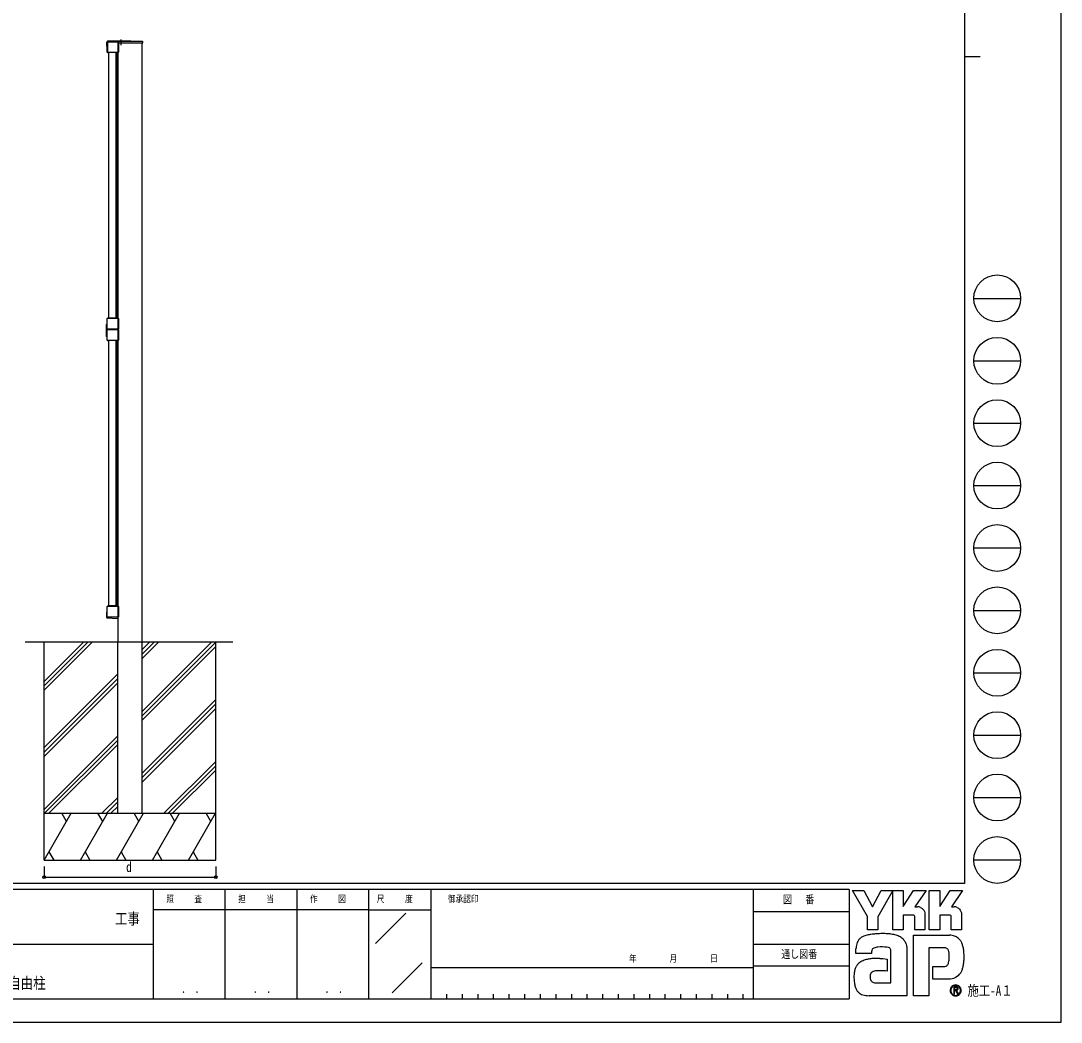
# Model space of a CAD drawing. Units: millimetres, scale not verified. Extents: x -4205 to 4205, y -2970 to 2970.
# Drawn here: x 871 to 4205, y -2970 to 240 of the extents above; entities that cross this region are included whole.
import ezdxf
from ezdxf.enums import TextEntityAlignment as Align

# ---------------------------------------------------------------- set-up
doc = ezdxf.new("R2010")
doc.units = ezdxf.units.MM
doc.header["$LTSCALE"] = 16
for name, color, linetype in [('0-2_USER1', 3, 'Continuous'), ('0-3_YKK_12', 2, 'Continuous'), ('0-4_YKK_A1', 4, 'Continuous'), ('0-5_YKK_D', 6, 'Continuous'), ('0-6_YKK_ZWAK', 7, 'Continuous')]:
    doc.layers.add(name, color=color, linetype=linetype)
doc.styles.add('ＭＳ ゴシック', font='')
doc.styles.get('ＭＳ ゴシック').set_extended_font_data('MS Gothic')

msp = doc.modelspace()

# ---------------------------------------------------------------- linework, layer by layer
at = {"layer": '0-3_YKK_12'}
msp.add_line((1191.16, 180.27), (1191.16, 161.49), dxfattribs=at)
at = {"layer": '0-4_YKK_A1'}
for p, q in [((1146.91, 143.03), (1146.66, 171.32)), ((1146.93, 138.68), (1146.93, 172.18)), ((1147.95, 138.54), (1147.67, 171.03)), ((1147.91, 173.16), (1182.41, 173.16)), ((1149.16, 172.05), (1182.66, 172.05)), ((1149.45, 138.55), (1149.16, 172.05)), ((1222.16, 174.55), (1149.86, 174.55)), ((1259.66, 173.55), (1150.17, 173.55)), ((1185.66, 169.05), (1181.16, 173.55)), ((1181.16, 172.05), (1181.16, -1750.45)), ((1183.39, 172.18), (1183.39, 138.68)), ((1185.66, 169.05), (1261.16, 169.05)), ((1259.16, -1750.45), (1259.16, 169.05)), ((1261.16, 169.05), (1261.16, 172.05)), ((1148.13, 137.7), (1147.91, 137.7)), ((1149.45, 138.55), (1147.95, 138.54)), ((1148.13, 137.7), (1148.41, 137.89)), ((1156.16, 137.89), (1148.41, 137.89)), ((1151.36, 137.55), (1151.36, -713.45)), ((1179.66, 137.55), (1151.36, 137.55)), ((1157.16, 137.95), (1156.16, 137.89)), ((1173.16, 137.95), (1157.16, 137.95)), ((1162.66, 137.55), (1162.66, 137.95)), ((1174.86, 137.55), (1174.86, 137.89)), ((1174.86, 137.55), (1174.86, -713.45)), ((1175.66, 137.55), (1175.66, -713.45)), ((1182.19, 137.7), (1181.91, 137.89)), ((1182.41, 137.7), (1182.19, 137.7)), ((1145.66, -772.65), (1145.66, -733.25)), ((1145.96, -732.95), (1146.9, -732.95)), ((1146.93, -748.08), (1146.93, -714.58)), ((1147.91, -713.59), (1148.13, -713.59)), ((1148.13, -713.6), (1148.41, -713.79)), ((1157.16, -713.85), (1173.16, -713.85)), ((1162.66, -713.95), (1162.66, -713.45)), ((1173.16, -713.85), (1174.16, -713.79)), ((1174.16, -713.79), (1181.91, -713.79)), ((1174.86, -714.05), (1174.86, -713.45)), ((1182.19, -713.6), (1181.91, -713.79)), ((1182.19, -713.59), (1182.41, -713.59)), ((1183.39, -714.58), (1183.39, -748.08)), ((1146.93, -783.82), (1146.93, -750.32)), ((1182.41, -749.06), (1147.91, -749.06)), ((1147.91, -749.34), (1182.41, -749.34)), ((1183.39, -750.32), (1183.39, -783.82)), ((1146.9, -772.95), (1145.96, -772.95)), ((1148.13, -784.8), (1147.91, -784.8)), ((1148.13, -784.8), (1148.41, -784.61)), ((1156.16, -784.61), (1148.41, -784.61)), ((1151.36, -784.95), (1151.36, -1635.95)), ((1179.66, -784.95), (1151.36, -784.95)), ((1157.16, -784.55), (1156.16, -784.61)), ((1173.16, -784.55), (1157.16, -784.55)), ((1162.66, -784.95), (1162.66, -784.55)), ((1174.86, -784.95), (1174.86, -784.61)), ((1174.86, -784.95), (1174.86, -1635.95)), ((1175.66, -784.95), (1175.66, -1635.95)), ((1182.19, -784.8), (1181.91, -784.61)), ((1182.41, -784.8), (1182.19, -784.8)), ((1145.66, -1655.75), (1145.66, -1672.52)), ((1146.93, -1655.45), (1145.96, -1655.45)), ((1146.93, -1670.58), (1146.93, -1637.08)), ((1147.91, -1636.09), (1148.13, -1636.09)), ((1148.13, -1636.1), (1148.41, -1636.29)), ((1157.16, -1636.35), (1173.16, -1636.35)), ((1162.66, -1636.45), (1162.66, -1635.95)), ((1173.16, -1636.35), (1174.16, -1636.29)), ((1174.16, -1636.29), (1181.91, -1636.29)), ((1174.86, -1636.55), (1174.86, -1635.95)), ((1182.19, -1636.1), (1181.91, -1636.29)), ((1182.19, -1636.09), (1182.41, -1636.09)), ((1183.39, -1637.08), (1183.39, -1670.58)), ((1146.59, -1673.51), (1181.16, -1675.98)), ((1182.41, -1671.56), (1147.91, -1671.56)), ((884.5, -1750.45), (1550.15, -1750.45)), ((945.16, -2300.45), (945.16, -1750.45)), ((945.16, -1906.08), (1100.79, -1750.45)), ((945.16, -1891.94), (1086.65, -1750.45)), ((945.16, -1877.79), (1072.51, -1750.45)), ((1181.16, -2300.45), (1181.16, -1750.45)), ((1259.16, -2300.45), (1259.16, -1750.45)), ((1259.16, -1804.21), (1312.92, -1750.45)), ((1259.16, -1790.07), (1298.78, -1750.45)), ((1259.16, -1775.93), (1284.64, -1750.45)), ((1259.16, -1973.92), (1482.63, -1750.45)), ((1259.16, -1988.06), (1495.16, -1752.06)), ((1259.16, -2002.2), (1495.16, -1766.2)), ((1495.16, -2300.45), (1495.16, -1750.45)), ((945.16, -2089.93), (1181.16, -1853.93)), ((945.16, -2104.07), (1181.16, -1868.07)), ((945.16, -2118.21), (1181.16, -1882.21)), ((1259.16, -2171.91), (1495.16, -1935.91)), ((1259.16, -2186.05), (1495.16, -1950.05)), ((1259.16, -2200.19), (1495.16, -1964.19)), ((945.16, -2287.91), (1181.16, -2051.92)), ((946.77, -2300.45), (1181.16, -2066.06)), ((960.91, -2300.45), (1181.16, -2080.2)), ((1328.61, -2300.45), (1495.16, -2133.9)), ((1342.75, -2300.45), (1495.16, -2148.04)), ((1356.89, -2300.45), (1495.16, -2162.18)), ((1130.62, -2300.45), (1181.16, -2249.91)), ((1144.76, -2300.45), (1181.16, -2264.05)), ((945.16, -2300.45), (1495.16, -2300.45)), ((945.16, -2300.45), (1495.16, -2300.45)), ((945.16, -2450.45), (945.16, -2300.45)), ((945.92, -2450.45), (1032.52, -2300.45)), ((1017.52, -2326.43), (1002.52, -2300.45)), ((1061.39, -2450.45), (1147.99, -2300.45)), ((1132.99, -2326.43), (1117.99, -2300.45)), ((1158.9, -2300.45), (1181.16, -2278.19)), ((1176.86, -2450.45), (1263.46, -2300.45)), ((1248.46, -2326.43), (1233.46, -2300.45)), ((1292.33, -2450.45), (1378.93, -2300.45)), ((1363.93, -2326.43), (1348.93, -2300.45)), ((1407.8, -2450.45), (1494.4, -2300.45)), ((1479.4, -2326.43), (1464.4, -2300.45)), ((960.92, -2424.47), (975.92, -2450.45)), ((1076.39, -2424.47), (1091.39, -2450.45)), ((1191.86, -2424.47), (1206.86, -2450.45)), ((1307.33, -2424.47), (1322.33, -2450.45)), ((1422.8, -2424.47), (1437.8, -2450.45))]:
    msp.add_line(p, q, dxfattribs=at)
for points in [[(1179.66, 137.55), (1179.66, -713.45), (1151.36, -713.45)], [(1181.91, 137.89), (1174.16, 137.89), (1173.16, 137.95)], [(1148.41, -713.79), (1156.16, -713.79), (1157.16, -713.85)], [(1179.66, -784.95), (1179.66, -1635.95), (1151.36, -1635.95)], [(1181.91, -784.61), (1174.16, -784.61), (1173.16, -784.55)], [(1148.41, -1636.29), (1156.16, -1636.29), (1157.16, -1636.35)], [(945.16, -2450.45), (1495.16, -2450.45), (1495.16, -2300.45)]]:
    msp.add_lwpolyline(points, dxfattribs=at)
for centre, radius, start, end in [((1149.86, 171.35), 3.2, 90, 180.5), ((1147.91, 172.18), 0.981, 90, 180), ((1150.17, 171.05), 2.5, 90, 180.5), ((1182.41, 172.18), 0.981, 0, 90), ((1222.16, 173.55), 1, 0, 90), ((1259.66, 172.05), 1.5, 0, 90), ((1147.91, 143.04), 1, 180.5, 270.5), ((1147.91, 138.68), 0.981, 180, 270), ((1182.41, 138.68), 0.981, 270, 0), ((1145.96, -733.25), 0.3, 90, 180), ((1147.91, -714.58), 0.981, 90, 180), ((1182.41, -714.58), 0.981, 0, 90), ((1147.91, -748.08), 0.981, 180, 270), ((1147.91, -750.32), 0.981, 90, 180), ((1182.41, -748.08), 0.981, 270, 0), ((1182.41, -750.32), 0.981, 0, 90), ((1145.96, -772.65), 0.3, 180, 270), ((1147.91, -783.82), 0.981, 180, 270), ((1182.41, -783.82), 0.981, 270, 0), ((1145.96, -1655.75), 0.3, 90, 180), ((1147.91, -1637.08), 0.981, 90, 180), ((1182.41, -1637.08), 0.981, 0, 90), ((1146.66, -1672.52), 1, 180, 265.91438), ((1147.91, -1670.58), 0.981, 180, 270), ((1182.41, -1670.58), 0.981, 270, 0)]:
    msp.add_arc(centre, radius, start, end, dxfattribs=at)
at = {"layer": '0-5_YKK_D'}
for p, q in [((945.16, -2470.45), (945.16, -2506.45)), ((1495.16, -2470.45), (1495.16, -2506.45)), ((945.16, -2505.45), (1495.16, -2505.45))]:
    msp.add_line(p, q, dxfattribs=at)
for centre in [(945.16, -2505.45), (1495.16, -2505.45)]:
    msp.add_circle(centre, 4.25, dxfattribs=at)
at = {"layer": '0-6_YKK_ZWAK'}
for p, q in [((3895.02, 2775), (3895.02, -2525)), ((3895.02, 125), (3945.02, 125)), ((3925.02, -650), (4075.02, -650)), ((3925.02, -850), (4075.02, -850)), ((3925.02, -1050), (4075.02, -1050)), ((3925.02, -1250), (4075.02, -1250)), ((3925.02, -1450), (4075.02, -1450)), ((3925.02, -1650), (4075.02, -1650)), ((3925.02, -1850), (4075.02, -1850)), ((3925.02, -2050), (4075.02, -2050)), ((3925.02, -2250), (4075.02, -2250)), ((3925.02, -2450), (4075.02, -2450)), ((3895.02, -2525), (-3904.98, -2525)), ((1295.02, -2545), (-4.98, -2545)), ((1525.02, -2545), (1525.02, -2895)), ((1755.02, -2545), (1755.02, -2895)), ((1985.02, -2545), (1985.02, -2895)), ((2185.02, -2545), (1985.02, -2545)), ((3217.52, -2545), (2185.02, -2545)), ((2185.02, -2545), (2185.02, -2895)), ((3217.52, -2545), (3217.52, -2895)), ((3525.02, -2545), (3217.52, -2545)), ((3525.02, -2545), (3525.02, -2895)), ((1985.02, -2610), (1295.02, -2610)), ((1985.02, -2610), (2185.02, -2610)), ((2007.1, -2718.29), (2105.04, -2620.36)), ((3217.52, -2615), (3525.02, -2615)), ((-4.98, -2720), (1295.02, -2720)), ((3217.52, -2720), (3525.02, -2720)), ((2060.67, -2875.99), (2156.89, -2779.77)), ((2185.02, -2795), (3217.52, -2795)), ((3525.02, -2790), (3217.52, -2790)), ((-4.98, -2895), (1295.02, -2895)), ((1295.02, -2895), (1985.02, -2895)), ((1985.02, -2895), (2185.02, -2895)), ((2185.02, -2895), (3217.52, -2895)), ((2235.02, -2880), (2235.02, -2895)), ((2285.02, -2880), (2285.02, -2895)), ((2335.02, -2880), (2335.02, -2895)), ((2385.02, -2880), (2385.02, -2895)), ((2435.02, -2880), (2435.02, -2895)), ((2485.02, -2880), (2485.02, -2895)), ((2535.02, -2880), (2535.02, -2895)), ((2585.02, -2880), (2585.02, -2895)), ((2635.02, -2880), (2635.02, -2895)), ((2685.02, -2880), (2685.02, -2895)), ((2735.02, -2880), (2735.02, -2895)), ((2785.02, -2880), (2785.02, -2895)), ((2835.02, -2880), (2835.02, -2895)), ((2885.02, -2880), (2885.02, -2895)), ((2935.02, -2880), (2935.02, -2895)), ((2985.02, -2880), (2985.02, -2895)), ((3035.02, -2880), (3035.02, -2895)), ((3085.02, -2880), (3085.02, -2895)), ((3135.02, -2880), (3135.02, -2895)), ((3185.02, -2880), (3185.02, -2895)), ((3217.52, -2895), (3525.02, -2895)), ((3866.67, -2883.98), (3866.67, -2883.98))]:
    msp.add_line(p, q, dxfattribs=at)
for points in [[(-4205, -2970), (4205, -2970), (4205, 2970), (-4205, 2970)], [(3536.02, -2548), (3572.83, -2548), (3600.47, -2600.1), (3628.04, -2548), (3664.88, -2548), (3617.67, -2631.99), (3617.67, -2674.13), (3584.1, -2674.13), (3584.1, -2630.86)]]:
    msp.add_lwpolyline(points, close=True, dxfattribs=at)
for points in [[(1985.02, -2545), (1295.02, -2545), (1295.02, -2895)], [(3730.55, -2626.61), (3698.77, -2626.61), (3698.77, -2674.1), (3664.91, -2674.1), (3664.91, -2548), (3698.77, -2548), (3698.77, -2599.58), (3732.07, -2548), (3771.84, -2548), (3736.16, -2600.21), (3737.42, -2600.21), (3738.82, -2600.21), (3740.25, -2600.21), (3741.63, -2600.21), (3742.87, -2600.21), (3743.86, -2600.21), (3744.52, -2600.21), (3744.77, -2600.21)], [(3847.51, -2626.61), (3815.77, -2626.61), (3815.77, -2674.13), (3781.9, -2674.13), (3781.9, -2548), (3815.77, -2548), (3815.77, -2599.58), (3849.03, -2548), (3888.8, -2548), (3853.12, -2600.21), (3854.4, -2600.21), (3855.8, -2600.21), (3857.24, -2600.21), (3858.61, -2600.21), (3859.84, -2600.21), (3860.83, -2600.21), (3861.49, -2600.21), (3861.73, -2600.21)], [(3754.51, -2602.21), (3758.55, -2604.52), (3761.97, -2607.53), (3764.73, -2611.12), (3766.76, -2615.15), (3768.01, -2619.5), (3768.44, -2624.04), (3768.44, -2674.22), (3735.41, -2674.22), (3735.41, -2631.41)], [(3871.48, -2602.21), (3875.54, -2604.52), (3878.97, -2607.53), (3881.74, -2611.12), (3883.78, -2615.15), (3885.05, -2619.5), (3885.48, -2624.04), (3885.48, -2674.13), (3852.37, -2674.13), (3852.37, -2631.41)], [(3828.87, -2731.51), (3781.19, -2731.51), (3781.19, -2885), (3731.23, -2885), (3731.23, -2690.79), (3847.35, -2690.79)], [(3604.8, -2732.31), (3602.47, -2733.62), (3600.66, -2735.22), (3599.29, -2737.08), (3598.29, -2739.2), (3597.61, -2741.53), (3597.16, -2744.07), (3596.89, -2746.79), (3596.73, -2749.67), (3546.74, -2749.79), (3546.89, -2742.95), (3547.17, -2735.27)], [(3707.71, -2719.17), (3709.13, -2724.9), (3709.93, -2731.04), (3710.18, -2737.59), (3710.18, -2885), (3589.55, -2885)], [(3623.95, -2765.53), (3633.41, -2766.15), (3640.84, -2766.99), (3645.71, -2767.77), (3647.45, -2768.23), (3647.45, -2806.47), (3641.92, -2805.89), (3635.86, -2805.56), (3629.65, -2805.43), (3623.69, -2805.45), (3618.37, -2805.56), (3614.08, -2805.71), (3611.23, -2805.84), (3610.19, -2805.89), (3605.86, -2806.68), (3602.13, -2807.92), (3599, -2809.61), (3596.47, -2811.77), (3594.53, -2814.4), (3593.18, -2817.5), (3592.44, -2821.1), (3592.29, -2825.19), (3592.76, -2829.69), (3593.72, -2833.41), (3595.09, -2836.42), (3596.83, -2838.79), (3598.86, -2840.59), (3601.13, -2841.91), (3603.59, -2842.79), (3606.16, -2843.32), (3659.26, -2843.32), (3659.26, -2745.07), (3659.28, -2743.13), (3659.18, -2741.22), (3658.93, -2739.39), (3658.5, -2737.65), (3657.86, -2736.02), (3656.99, -2734.55), (3655.84, -2733.24), (3654.39, -2732.12)], [(3654.39, -2732.12), (3651.27, -2730.9), (3646.29, -2729.87), (3639.94, -2729.1), (3632.71, -2728.69), (3625.08, -2728.73), (3617.56, -2729.28)], [(3878.71, -2704.51), (3881.97, -2708.62), (3884.41, -2712.61), (3886.12, -2716.22)], [(3845.83, -2761), (3845.76, -2754.63), (3845.46, -2748.9), (3844.74, -2743.86), (3843.44, -2739.59)], [(3874.56, -2820.97), (3869.95, -2824.56), (3865.14, -2827.38), (3860.18, -2829.48), (3855.1, -2830.92), (3849.93, -2831.74), (3844.72, -2832.01), (3793.36, -2832.01), (3793.36, -2791.66), (3822.32, -2791.66), (3827.66, -2791.59), (3832.36, -2791.13), (3836.39, -2789.95)], [(3874.61, -2862.6), (3874.58, -2862.01), (3874.51, -2861.45), (3874.39, -2860.9), (3874.22, -2860.39), (3874, -2859.9), (3873.74, -2859.44), (3873.43, -2859.01), (3873.08, -2858.61), (3872.62, -2858.2), (3872.1, -2857.85), (3871.54, -2857.54), (3870.93, -2857.29), (3870.28, -2857.1), (3869.58, -2856.96), (3868.85, -2856.87), (3868.08, -2856.84), (3860.5, -2856.84), (3860.5, -2879.14), (3862.79, -2879.14), (3862.79, -2859.12), (3868.08, -2859.12), (3868.62, -2859.14), (3869.14, -2859.19), (3869.62, -2859.28), (3870.06, -2859.4), (3870.47, -2859.56), (3870.84, -2859.75), (3871.17, -2859.97), (3871.47, -2860.22)], [(3872.36, -2862.6), (3872.22, -2863.67), (3871.84, -2864.51), (3871.26, -2865.16), (3870.55, -2865.62), (3869.74, -2865.94), (3868.9, -2866.14), (3868.08, -2866.24), (3867.33, -2866.27), (3865.34, -2866.27), (3866.35, -2867.97), (3872.89, -2879.22), (3875.51, -2879.22), (3869.2, -2868.39), (3869.79, -2868.27), (3870.36, -2868.12), (3870.89, -2867.94), (3871.4, -2867.73), (3871.87, -2867.49), (3872.31, -2867.22), (3872.71, -2866.91), (3873.08, -2866.58)]]:
    msp.add_lwpolyline(points, dxfattribs=at)
for centre in [(4000.02, -650), (4000.02, -850), (4000.02, -1050), (4000.02, -1250), (4000.02, -1450), (4000.02, -1650), (4000.02, -1850), (4000.02, -2050), (4000.02, -2250), (4000.02, -2450)]:
    msp.add_circle(centre, 75, dxfattribs=at)
for centre, radius, start, end in [((3744.82, -2625.19), 24.98, 78.26798, 90.11215), ((3745.17, -2623.37), 23.12, 66.19963, 78.22058), ((3861.78, -2625.23), 25.02, 78.27851, 90.10826), ((3862.12, -2623.48), 23.23, 66.2483, 78.23226), ((3730.72, -2631.29), 4.69, 358.57817, 92.1683), ((3847.71, -2631.27), 4.67, 358.29941, 92.43455), ((3584.93, -2728.01), 36.18, 122.60463, 137.83438), ((3589.72, -2735.75), 45.28, 108.37421, 122.42809), ((3597.29, -2762.69), 73.25, 100.93159, 107.35499), ((3622.05, -2882.82), 195.9, 97.86054, 101.37938), ((3633.68, -2963.58), 277.49, 94.90201, 97.9576), ((3634.47, -2970.05), 284, 91.6169, 94.94971), ((3633.37, -2924.06), 238, 87.51794, 91.66439), ((3636.46, -2857.78), 171.65, 81.92631, 87.59083), ((3645.59, -2795.23), 108.44, 73.67137, 82.05943), ((3659.13, -2749.92), 61.15, 60.60528, 73.9085), ((3664.67, -2738.86), 48.8, 52.17347, 59.90542), ((3669.63, -2732.45), 40.69, 43.55042, 52.14561), ((3845.45, -2744.21), 53.45, 78.73198, 87.96551), ((3847.02, -2736.2), 45.29, 69.03034, 78.69541), ((3848.48, -2732.3), 41.13, 59.39484, 68.9885), ((3849.16, -2731.11), 39.76, 50.3012, 59.3616), ((3848.91, -2731.39), 40.13, 42.05209, 50.28551), ((3637.8, -2740.46), 90.78, 171.55622, 176.72493), ((3607.04, -2735.87), 59.68, 163.48385, 171.57982), ((3591.61, -2731.29), 43.58, 152.2125, 163.4865), ((3584.94, -2727.84), 36.07, 138.03852, 152.12015), ((3617.99, -2763.63), 33.98, 102.4979, 112.84632), ((3624.57, -2791.99), 63.1, 96.37207, 102.75341), ((3672.36, -2729.81), 36.9, 34.48659, 43.50182), ((3672.38, -2729.75), 36.85, 25.58915, 34.43128), ((3669.1, -2731.29), 40.47, 17.43089, 25.54591), ((3829.14, -2756.01), 24.5, 77.94572, 90.63794), ((3831.27, -2746.02), 14.29, 60.20991, 77.92418), ((3832.65, -2743.42), 11.35, 39.8078, 59.75378), ((3829.09, -2742.81), 62.92, 14.76267, 25.00486), ((3790.5, -2753.33), 102.92, 7.9139, 14.95041), ((3607.02, -2871.61), 105.64, 99.87193, 106.59825), ((3612.64, -2903.27), 137.79, 94.78469, 99.91711), ((3615.38, -2934.77), 169.41, 90.80099, 94.81812), ((3615.8, -2958.23), 192.87, 87.57779, 90.82714), ((3830.71, -2744.9), 13.79, 22.65544, 39.38165), ((3732.2, -2761.58), 113.62, 355.2339, 0.29193), ((3751.96, -2758.93), 141.87, 2.54376, 8.01251), ((3736.17, -2760.5), 157.68, 352.8937, 357.82206), ((3729.86, -2760.1), 163.99, 357.76419, 2.60674), ((3592.46, -2816.29), 50.9, 153.89178, 164.94341), ((3584.93, -2812.67), 42.55, 142.04688, 153.80771), ((3583.47, -2811.63), 40.76, 130.60221, 141.94427), ((3585.88, -2814.51), 44.52, 120.60724, 130.53081), ((3590.62, -2822.57), 53.87, 112.58838, 120.58162), ((3596.99, -2837.9), 70.47, 106.61303, 112.59024), ((3831.72, -2779.43), 11.51, 293.91672, 314.09376), ((3830.15, -2778.04), 13.6, 314.78099, 333.92928), ((3820.05, -2773.14), 24.83, 334.00676, 347.34989), ((3792.5, -2766.76), 53.11, 347.14308, 355.40008), ((3813.41, -2775.12), 78.97, 339.22498, 347.31457), ((3769.15, -2764.79), 124.42, 347.15166, 352.97565), ((3638.13, -2823.49), 97.29, 174.55588, 182.47272), ((3692.5, -2822.63), 151.65, 181.90948, 187.89042), ((3608.98, -2820.7), 68, 164.97537, 174.56739), ((3841.23, -2783.39), 50.24, 311.57033, 318.66243), ((3835.41, -2778.29), 57.97, 318.67367, 325.29112), ((3850.36, -2789.43), 39.35, 326.23251, 339.61931), ((3628.69, -2831.61), 87.22, 187.80471, 196.36971), ((3595, -2841.56), 52.09, 196.3102, 208.20993), ((3580.34, -2849.36), 35.47, 208.29777, 223.35561), ((3866.7, -2868.19), 17.64, 90.09157, 179.92363), ((3866.59, -2868.13), 15.69, 134.8007, 180.12175), ((3866.64, -2868.04), 15.66, 89.86602, 135.149), ((3866.7, -2868.16), 17.61, 44.93442, 90.08536), ((3866.71, -2868.16), 15.78, 45.03108, 90.11509), ((3869.01, -2862.5), 3.35, 358.3894, 42.86139), ((3869.07, -2862.76), 5.53, 316.37674, 1.6565), ((3866.72, -2868.17), 15.77, 0.00643, 45.07115), ((3866.84, -2868.1), 17.47, 359.78949, 45.13288), ((3577.03, -2852.28), 31.07, 223.64205, 239.63663), ((3579.77, -2847.28), 36.77, 239.8785, 253.65355), ((3584.8, -2830.01), 54.75, 253.69102, 263.74909), ((3589.06, -2792.1), 92.9, 263.68487, 270.30455), ((3866.59, -2868.21), 17.53, 179.86065, 225.14399), ((3866.53, -2868.23), 15.62, 179.75513, 225.29722), ((3866.68, -2868.21), 17.59, 224.94536, 269.98445), ((3866.64, -2868.37), 15.61, 224.62822, 270.10973), ((3866.65, -2868.14), 15.84, 270.09072, 359.90926), ((3866.68, -2868.12), 17.68, 269.98802, 314.93777), ((3866.8, -2868.24), 17.51, 314.92572, 0.23508)]:
    msp.add_arc(centre, radius, start, end, dxfattribs=at)

# ---------------------------------------------------------------- texts
at = {"layer": '0-2_USER1', "style": 'ＭＳ ゴシック', "width": 0.8}
msp.add_text('2段支柱コーナー納まり図 自立建て 自由柱', height=36.66, dxfattribs=at).set_placement((170.35, -2874.17), align=Align.BOTTOM_LEFT)
at = {"layer": '0-5_YKK_D', "style": 'ＭＳ ゴシック', "width": 0.8}
msp.add_text('d', height=32.99, dxfattribs=at).set_placement((1208.16, -2498.45), align=Align.BOTTOM_LEFT)
at = {"layer": '0-6_YKK_ZWAK', "style": 'ＭＳ ゴシック', "width": 0.8}
for s, height, p in [('照     査', 21.99, (1336.42, -2592.5)), ('担     当', 21.99, (1567.22, -2592.5)), ('作     図', 21.99, (1797.22, -2592.5)), ('尺     度', 21.99, (2011.42, -2592.5)), ('御承認印', 21.99, (2239.14, -2592.5)), ('図\u3000 番', 25.66, (3313.4, -2597.5)), ('工事', 36.66, (1172.33, -2667.47)), ('年        月        日', 21.99, (2819.91, -2783.21)), ('通し図番', 25.66, (3307.8, -2772.5)), ('施工-A１', 32.99, (3905.02, -2895)), ('． ．', 25.92, (1385, -2884.35)), ('． ．', 25.92, (1615, -2884.35)), ('． ．', 25.92, (1845, -2884.35))]:
    msp.add_text(s, height=height, dxfattribs=at).set_placement(p, align=Align.BOTTOM_LEFT)

doc.saveas('drawing.dxf')
